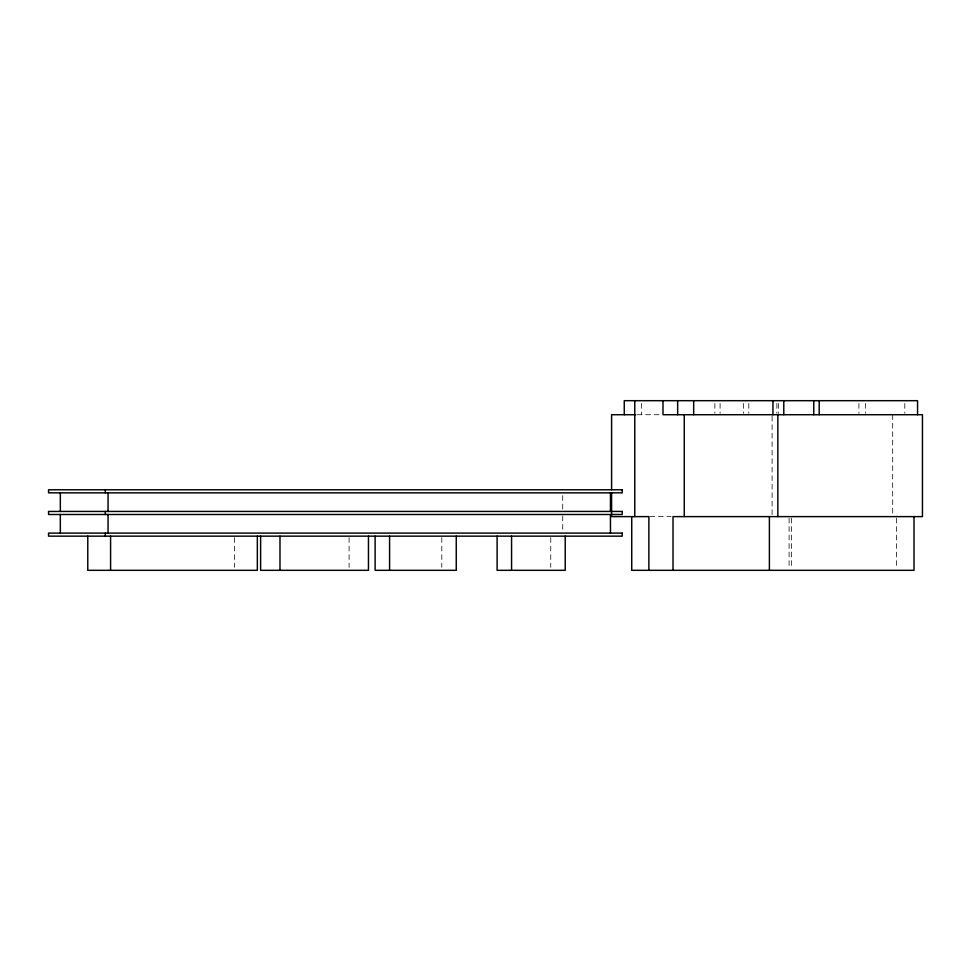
<?xml version="1.0" encoding="UTF-8"?>
<svg xmlns="http://www.w3.org/2000/svg" width="971" height="971" viewBox="0 0 971 971"><rect width="100%" height="100%" fill="white"/><g stroke="black" fill="none" stroke-linecap="round" stroke-linejoin="round"><path stroke-width="0.73" stroke-dasharray="4.86 3.64" d="M637.146 414.714L662.016 414.714M649.89 516.621L671.082 516.621M904.802 403.487L904.802 413.318M896.476 518.113L896.476 567.343M892.689 414.714L892.689 515.128M865.404 403.487L865.404 413.318M858.922 403.487L858.922 413.318M791.45 518.113L791.45 567.343M789.107 518.113L789.107 567.343M778.341 403.487L778.341 413.318M776.885 403.487L776.885 413.318M772.091 416.219L772.091 515.128M748.799 403.487L748.799 413.318M743.58 403.487L743.58 413.318M720.081 403.487L720.081 413.318M714.874 403.487L714.874 413.318M641.443 403.487L641.443 414.714M562.719 495.696L562.719 510.018M562.719 515.929L562.719 531.671M550.751 537.643L550.751 567.355M441.793 537.643L441.793 567.355M349.087 537.643L349.087 567.355M234.533 537.643L234.533 567.355"/><path stroke-width="1.46" d="M635.714 414.714L611.596 414.714L611.596 489.651M917.559 414.714L917.559 400.683L624.256 400.683L624.256 414.714M914.014 516.621L914.014 570.317L631.733 570.317L631.733 516.621M819.208 400.683L819.208 414.714M813.759 400.683L813.759 414.714M783.791 400.683L783.791 414.714M777.844 414.714L777.844 516.621M772.94 400.683L772.94 414.714M769.396 516.621L769.396 570.317M693.67 400.683L693.67 414.714M684.264 414.714L684.264 516.621M677.661 400.683L677.661 414.714M673.012 570.317L673.012 516.621L922.45 516.621L922.45 414.714L662.999 414.714L662.999 400.683M648.883 570.317L648.883 516.621L611.596 516.621L611.596 492.649M634.767 400.683L634.767 516.621M610.456 492.831L610.456 511.438M610.456 514.496L610.456 533.103M565.219 536.15L565.219 570.317L497.103 570.317L497.103 536.15M511.571 536.15L511.571 570.317M456.249 536.15L456.249 570.317L375.122 570.317L375.122 536.15M389.589 536.15L389.589 570.317M368.458 536.15L368.458 570.317L260.616 570.317L260.616 536.15M279.988 536.15L279.988 570.317M257.339 536.15L257.339 570.317L87.778 570.317L87.778 536.15M110.585 536.15L110.585 570.317M108.048 492.831L108.048 511.438M108.048 514.496L108.048 533.103M105.329 489.785L105.329 492.831M105.329 511.438L105.329 514.496M105.329 533.103L105.329 536.15M60.323 492.831L60.323 511.438M60.323 514.496L60.323 533.103M622.229 489.785L48.55 489.785L48.55 492.831L622.229 492.831L622.229 489.785M622.229 511.438L48.55 511.438L48.55 514.496L622.229 514.496L622.229 511.438M622.229 533.103L48.55 533.103L48.55 536.15L622.229 536.15L622.229 533.103"/></g></svg>
